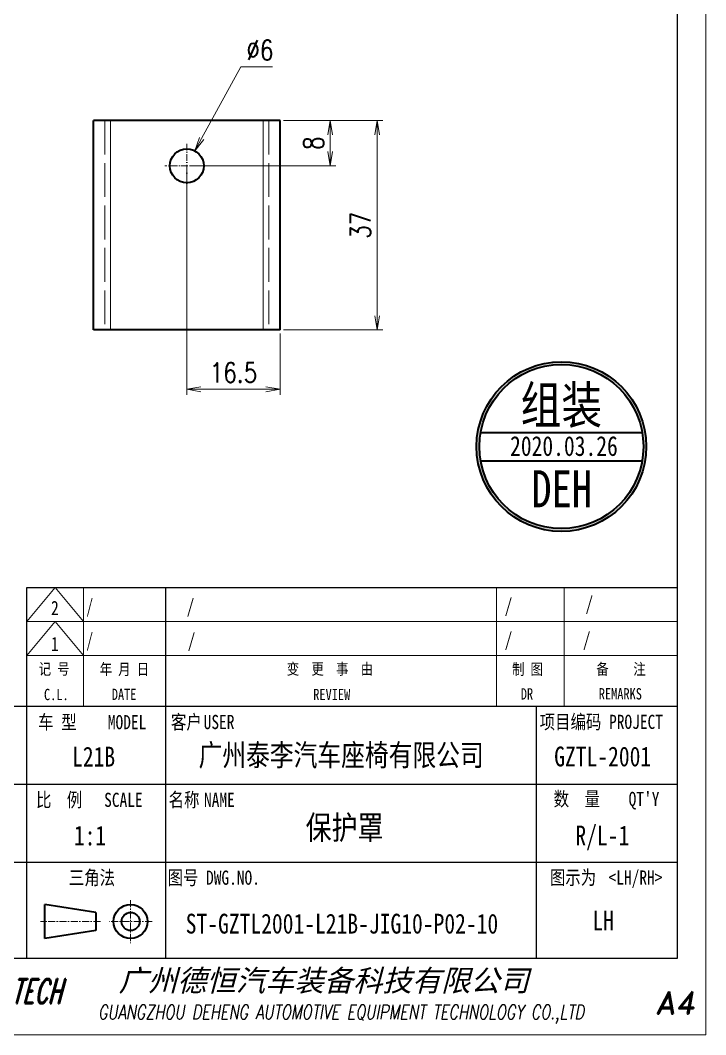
# Model space of a CAD drawing. Header units: millimetres. Extents: x 1333 to 38145, y -42879 to -3789.
# Drawn here: x 20380.7 to 20501.9, y -5450.3 to -5271.1 of the extents above; entities that cross this region are included whole.
import ezdxf
from ezdxf.enums import TextEntityAlignment as Align

# ---------------------------------------------------------------- set-up
doc = ezdxf.new("R2010")
doc.units = ezdxf.units.MM
doc.header["$LTSCALE"] = 0.5
for name, pattern in [('AM_ISO02W050x2', [3.75, 3, -0.75]), ('AM_ISO08W050x2', [9, 6, -0.75, 1.5, -0.75]), ('CENTER', [2, 1.25, -0.25, 0.25, -0.25]), ('DASHDOT', [18.5, 12, -3, 0.5, -3]), ('DASHED', [15, 12, -3])]:
    doc.linetypes.add(name, pattern=pattern)
for name, color, linetype, lineweight in [('中心线', 2, 'AM_ISO08W050x2', 18), ('印章专用-出图', 1, 'Continuous', 80), ('图框', 7, 'Continuous', 18), ('标注线', 3, 'Continuous', 18), ('粗实线', 7, 'Continuous', 35), ('虚线', 1, 'AM_ISO02W050x2', 18)]:
    doc.layers.add(name, color=color, linetype=linetype, lineweight=lineweight)
for name, color, linetype in [('图\\M+19E79\\M+195B6\\M+18E9A', 7, 'Continuous'), ('图号', 7, 'Continuous'), ('图名', 7, 'Continuous'), ('数量', 7, 'Continuous'), ('车型', 7, 'Continuous')]:
    doc.layers.add(name, color=color, linetype=linetype)
doc.layers.add('打印-禁用', color=7, linetype='Continuous', lineweight=15, plot=False)
doc.styles.add('DIM', font='romans.shx', dxfattribs={"width": 0.8, "bigfont": 'bigfont.shx'})
doc.styles.add('STYLE1', font='')
doc.styles.add('国标', font='simfang.ttf', dxfattribs={"width": 0.8})
doc.styles.add('标题\\M+18E9A', font='romand.shx', dxfattribs={"oblique": 10, "bigfont": 'bigfont.shx'})
doc.styles.get('STYLE1').set_extended_font_data('SimSun')
doc.dimstyles.new('DEH 1-1$0', dxfattribs={"dimtxt": 3.5, "dimasz": 2.5, "dimexe": 1, "dimexo": 0.625, "dimgap": 1.2, "dimtad": 1, "dimzin": 9, "dimdsep": 46, "dimtxsty": 'DIM', "dimblk": 'OPEN', "dimcen": 0, "dimclrd": 8, "dimclre": 8, "dimclrt": 2, "dimazin": 2, "dimtfac": 0.5, "dimtmove": 0, "dimatfit": 3, "dimldrblk": 'OPEN', "dimfxl": 0, "dimtolj": 2, "dimlwd": 18, "dimlwe": 18, "dimarcsym": 0})
doc.dimstyles.new('DEH 1-1$3', dxfattribs={"dimtxt": 3.5, "dimasz": 2.5, "dimexe": 1, "dimexo": 0.625, "dimgap": 1.2, "dimtad": 1, "dimtoh": 1, "dimdsep": 46, "dimtxsty": 'DIM', "dimblk": 'OPEN', "dimcen": 0, "dimclrd": 8, "dimclre": 8, "dimclrt": 2, "dimazin": 2, "dimtfac": 0.5, "dimtofl": 0, "dimtmove": 0, "dimatfit": 3, "dimldrblk": 'OPEN', "dimfxl": 0, "dimtolj": 2, "dimlwd": 18, "dimlwe": 18, "dimarcsym": 0})

# ---------------------------------------------------------------- blocks, each defined once
blk = doc.blocks.new('GZDEH零件A4图框V01版')
at = {"layer": '中心线', "color": 1, "linetype": 'CENTER', "lineweight": 5, "ltscale": 2}
for p, q in [((108.33, 23.8), (108.33, 16.2)), ((103, 20), (92.4, 20)), ((112.13, 20), (104.53, 20))]:
    blk.add_line(p, q, dxfattribs=at)
at = {"layer": '图\\M+19E79\\M+195B6\\M+18E9A', "linetype": 'Continuous'}
for p, q in [((205, 13.5), (205, 292)), ((205, 13.5), (205, 97)), ((90, 79), (205, 79)), ((90, 13.5), (90, 79)), ((25, 13.5), (205, 13.5))]:
    blk.add_line(p, q, dxfattribs=at)
at = {"layer": '图\\M+19E79\\M+195B6\\M+18E9A', "color": 9}
for p, q in [((114.5, 79), (114.5, 13.5)), ((205, 58), (25, 58)), ((114.5, 58), (114.5, 13.5)), ((180, 58), (180, 13.5)), ((25, 44.25), (205, 44.25)), ((25, 30.5), (205, 30.5))]:
    blk.add_line(p, q, dxfattribs=at)
at = {"layer": '图框', "color": 9}
for p, q in [((90, 73), (95, 79)), ((95, 79), (100, 73)), ((100, 58), (100, 79)), ((173, 58), (173, 79)), ((185, 79), (185, 58)), ((90, 73), (205, 73)), ((90, 67), (95, 73)), ((95, 73), (100, 67)), ((90, 67), (205, 67))]:
    blk.add_line(p, q, dxfattribs=at)
at = {"layer": '图框', "color": 2, "linetype": 'ByBlock', "lineweight": 35}
for p, q in [((102.2, 21.6), (93.2, 23)), ((93.2, 17), (93.2, 23)), ((102.2, 21.6), (102.2, 18.4)), ((102.2, 18.4), (93.2, 17))]:
    blk.add_line(p, q, dxfattribs=at)
for radius in [3, 1.6]:
    blk.add_circle((108.33, 20), radius, dxfattribs=at)
at = {"layer": '打印-禁用', "linetype": 'Continuous'}
for p in [(210, 297), (0, 0)]:
    blk.add_line(p, (210, 0), dxfattribs=at)
at = {"layer": '图\\M+19E79\\M+195B6\\M+18E9A', "color": 9, "style": '国标', "width": 0.8}
for s, p in [('车 型', (95.38, 55.27)), ('MODEL', (107.71, 55.22))]:
    blk.add_text(s, height=2.5, dxfattribs=at).set_placement(p, align=Align.MIDDLE)
for s, p in [('客户', (118.19, 54)), ('USER', (123.97, 54))]:
    blk.add_text(s, height=2.5, dxfattribs=at).set_placement(p, align=Align.CENTER)
for s, p in [('项目编码 PROJECT', (180.64, 54.03)), ('比  例\u3000', (91.61, 40.25)), ('名称\u3000', (115.05, 40.25)), ('数  量', (183.12, 40.41)), ("QT'Y ", (196.37, 40.41)), ('SCALE', (103.66, 40.25)), ('NAME', (121.31, 40.25)), ('三角法', (97.41, 26.5)), ('图号', (114.87, 26.5)), ('DWG.NO.', (121.67, 26.5)), ('图示为', (182.45, 26.53)), ('<LH/RH>', (192.82, 26.53))]:
    blk.add_text(s, height=2.5, dxfattribs=at).set_placement(p)
at = {"layer": '图\\M+19E79\\M+195B6\\M+18E9A', "color": 7, "lineweight": -3, "style": 'STYLE1', "oblique": 15}
blk.add_text('广州德恒汽车装备科技有限公司', height=3.8, dxfattribs=at).set_placement((106.21, 7.68))
at = {"layer": '图\\M+19E79\\M+195B6\\M+18E9A', "color": 7, "style": '标题\\M+18E9A'}
for s, height, oblique, width, p in [('DEH-TECH', 4.4, 15, 0.6, (86.78, 7.69)), ('GUANGZHOU DEHENG AUTOMOTIVE EQUIPMENT TECHNOLOGY CO.,LTD ', 2.5, 10, 0.75, (146.18, 3.62))]:
    blk.add_text(s, height=height, dxfattribs=dict(at, oblique=oblique, width=width)).set_placement(p, align=Align.MIDDLE)
at = {"layer": '图\\M+19E79\\M+195B6\\M+18E9A', "color": 7, "style": '标题\\M+18E9A', "oblique": 10}
blk.add_text('A4', height=4, dxfattribs=at).set_placement((204.57, 5.66), align=Align.MIDDLE)
at = {"layer": '图框', "color": 9, "style": '国标', "width": 0.8}
for s, p in [('记 号', (94.82, 63.62)), ('年 月 日', (107.24, 63.57)), ('变  更  事  由', (143.58, 63.63)), ('C.L.', (95.2, 59.11)), ('DATE', (107.19, 59.14)), ('REVIEW', (143.89, 59.11))]:
    blk.add_text(s, height=2, dxfattribs=at).set_placement(p, align=Align.CENTER)
for s, p in [('制 图', (178.49, 64.61)), ('备    注', (195.02, 64.64)), ('DR', (178.4, 60.22)), ('REMARKS', (194.91, 60.23))]:
    blk.add_text(s, height=2, dxfattribs=at).set_placement(p, align=Align.MIDDLE)
blk = doc.blocks.new('DEH A4')
at = {"layer": '图框'}
blk.add_blockref('GZDEH零件A4图框V01版', (0, 0), dxfattribs=at)
blk = doc.blocks.new('_Open')
at = {"color": 0, "linetype": 'ByBlock', "lineweight": -2}
for p, q in [((-1, 0.167), (0, 0)), ((-1, -0.167), (0, 0)), ((0, 0), (-1, 0))]:
    blk.add_line(p, q, dxfattribs=at)
blk = doc.blocks.new('*D85')
at = {"layer": 'Defpoints', "color": 0, "transparency": 16777216}
for p in [(20426.64, -5288.77), (20435.49, -5288.77), (20410.14, -5296.77)]:
    blk.add_point(p, dxfattribs=at)
at = {"layer": '标注线', "color": 8, "lineweight": 18, "transparency": 16777216}
for p, q in [((20427.26, -5288.77), (20436.49, -5288.77)), ((20435.49, -5294.27), (20435.49, -5291.27)), ((20410.76, -5296.77), (20436.49, -5296.77))]:
    blk.add_line(p, q, dxfattribs=at)
at = {"layer": '标注线', "color": 8, "lineweight": 18, "transparency": 16777216, "xscale": 2.5, "yscale": 2.5, "zscale": 2.5}
for p, rotation in [((20435.49, -5288.77), 90), ((20435.49, -5296.77), 270)]:
    blk.add_blockref('_Open', p, dxfattribs=dict(at, rotation=rotation))
at = {"layer": '标注线', "color": 2, "transparency": 16777216, "insert": (20432.54, -5292.77), "char_height": 3.5, "attachment_point": 5, "rotation": 90, "style": 'DIM'}
blk.add_mtext('\\A2;8', dxfattribs=at)
blk = doc.blocks.new('*D86')
at = {"layer": 'Defpoints', "color": 0, "transparency": 16777216}
for p in [(20410.14, -5296.77), (20426.64, -5325.77), (20426.64, -5336.26)]:
    blk.add_point(p, dxfattribs=at)
at = {"layer": '标注线', "color": 8, "lineweight": 18, "transparency": 16777216}
for p, q in [((20410.14, -5297.4), (20410.14, -5337.26)), ((20426.64, -5326.4), (20426.64, -5337.26)), ((20412.64, -5336.26), (20424.14, -5336.26))]:
    blk.add_line(p, q, dxfattribs=at)
at = {"layer": '标注线', "color": 8, "lineweight": 18, "transparency": 16777216, "xscale": 2.5, "yscale": 2.5, "zscale": 2.5, "rotation": 180}
blk.add_blockref('_Open', (20410.14, -5336.26), dxfattribs=at)
at = {"layer": '标注线', "color": 8, "lineweight": 18, "transparency": 16777216, "xscale": 2.5, "yscale": 2.5, "zscale": 2.5}
blk.add_blockref('_Open', (20426.64, -5336.26), dxfattribs=at)
at = {"layer": '标注线', "color": 2, "transparency": 16777216, "insert": (20418.39, -5333.31), "char_height": 3.5, "attachment_point": 5, "style": 'DIM'}
blk.add_mtext('\\A2;16.5', dxfattribs=at)
blk = doc.blocks.new('*D87')
at = {"layer": 'Defpoints', "color": 0, "transparency": 16777216}
for p in [(20427.26, -5288.77), (20443.81, -5288.77), (20426.64, -5325.77)]:
    blk.add_point(p, dxfattribs=at)
at = {"layer": '标注线', "color": 8, "lineweight": 18, "transparency": 16777216}
for p, q in [((20427.89, -5288.77), (20444.81, -5288.77)), ((20443.81, -5323.27), (20443.81, -5291.27)), ((20427.26, -5325.77), (20444.81, -5325.77))]:
    blk.add_line(p, q, dxfattribs=at)
at = {"layer": '标注线', "color": 8, "lineweight": 18, "transparency": 16777216, "xscale": 2.5, "yscale": 2.5, "zscale": 2.5}
for p, rotation in [((20443.81, -5288.77), 90), ((20443.81, -5325.77), 270)]:
    blk.add_blockref('_Open', p, dxfattribs=dict(at, rotation=rotation))
at = {"layer": '标注线', "color": 2, "transparency": 16777216, "insert": (20440.86, -5307.27), "char_height": 3.5, "attachment_point": 5, "rotation": 90, "style": 'DIM'}
blk.add_mtext('\\A2;37', dxfattribs=at)
blk = doc.blocks.new('*D88')
at = {"layer": 'Defpoints', "color": 0, "transparency": 16777216}
for p in [(20411.57, -5294.14), (20408.7, -5299.41)]:
    blk.add_point(p, dxfattribs=at)
at = {"layer": '标注线', "color": 8, "lineweight": 18, "transparency": 16777216}
for p, q in [((20419.67, -5279.27), (20412.77, -5291.94)), ((20425.27, -5279.27), (20419.67, -5279.27))]:
    blk.add_line(p, q, dxfattribs=at)
at = {"layer": '标注线', "color": 8, "lineweight": 18, "transparency": 16777216, "xscale": 2.5, "yscale": 2.5, "zscale": 2.5, "rotation": 241.4173465072724}
blk.add_blockref('_Open', (20411.57, -5294.14), dxfattribs=at)
at = {"layer": '标注线', "color": 2, "transparency": 16777216, "insert": (20423.07, -5276.32), "char_height": 3.5, "attachment_point": 5, "style": 'DIM'}
blk.add_mtext('\\A2;∅6', dxfattribs=at)
blk = doc.blocks.new('出图章')
at = {"layer": '印章专用-出图'}
h = blk.add_hatch(color=256, dxfattribs=at)
h.paths.add_polyline_path([(-15, 0, 1), (15, 0, 1)])
h.paths.add_polyline_path([(14.5, 0, -1), (-14.5, 0, -1)], flags=16)
h.paths.add_polyline_path([(-7.31, -12.35), (7.41, -12.35), (7.41, -2.73), (-7.31, -2.73)], flags=8)
at = {"layer": '印章专用-出图', "lineweight": 35}
for p, q in [((-14.28, 2.5), (14.28, 2.5)), ((-14.28, -2.5), (14.28, -2.5))]:
    blk.add_line(p, q, dxfattribs=at)
for radius in [15, 14.5]:
    blk.add_circle((0, 0), radius, dxfattribs=at)
at = {"layer": '印章专用-出图', "color": 4, "style": '国标', "width": 0.8}
blk.add_text('DEH', height=6.562, dxfattribs=at).set_placement((0.05, -10.74), align=Align.CENTER)
at = {"layer": '印章专用-出图', "color": 3, "style": '国标', "width": 0.8}
blk.add_attdef('出图', text='', height=6.6, dxfattribs=at).set_placement((0, 7.35), align=Align.MIDDLE_CENTER)
at = {"layer": '印章专用-出图', "color": 2, "style": '国标', "width": 0.8}
blk.add_attdef('XXXX.XX.XX', text='', height=3.5, dxfattribs=at).set_placement((0.45, 0.1), align=Align.MIDDLE_CENTER)
blk = doc.blocks.new('YZ-CT')
at = {"layer": '印章专用-出图'}
blk.add_blockref('出图章', (0.63, 0), dxfattribs=at).add_auto_attribs({'出图': '组装', 'XXXX.XX.XX': '2020.03.26'})

msp = doc.modelspace()

# ---------------------------------------------------------------- linework, layer by layer
at = {"color": 7, "lineweight": 13}
for p, q in [((20396.638, -5325.773), (20396.638, -5288.773)), ((20423.638, -5325.773), (20423.638, -5288.773))]:
    msp.add_line(p, q, dxfattribs=at)
at = {"layer": '中心线', "linetype": 'DASHDOT', "lineweight": 13, "ltscale": 0.195}
msp.add_line((20410.138, -5292.873), (20410.138, -5300.673), dxfattribs=at)
at = {"layer": '中心线', "linetype": 'DASHDOT', "lineweight": 13, "ltscale": 0.195001}
msp.add_line((20414.038, -5296.773), (20406.238, -5296.773), dxfattribs=at)
at = {"layer": '粗实线', "lineweight": 35, "ltscale": 0.075}
for p, q in [((20396.638, -5288.773), (20393.638, -5288.773)), ((20426.638, -5288.773), (20423.638, -5288.773)), ((20396.638, -5325.773), (20393.638, -5325.773)), ((20426.638, -5325.773), (20423.638, -5325.773))]:
    msp.add_line(p, q, dxfattribs=at)
at = {"layer": '粗实线', "lineweight": 35}
for p, q in [((20393.638, -5325.773), (20393.638, -5288.773)), ((20423.638, -5288.773), (20396.638, -5288.773)), ((20426.638, -5325.773), (20426.638, -5288.773)), ((20423.638, -5325.773), (20396.638, -5325.773))]:
    msp.add_line(p, q, dxfattribs=at)
msp.add_circle((20410.138, -5296.773), 3, dxfattribs=at)
at = {"layer": '虚线', "linetype": 'DASHED', "lineweight": 13}
for p, q in [((20395.638, -5288.773), (20395.638, -5325.773)), ((20396.638, -5288.773), (20396.638, -5325.773)), ((20423.638, -5288.773), (20423.638, -5325.773)), ((20424.638, -5288.773), (20424.638, -5325.773))]:
    msp.add_line(p, q, dxfattribs=at)

# ---------------------------------------------------------------- block references
at = {"layer": '印章专用-出图'}
msp.add_blockref('YZ-CT', (20475.731, -5346.377), dxfattribs=at)
at = {"layer": '图框'}
msp.add_blockref('DEH A4', (20291.875, -5450.289), dxfattribs=at)

# ---------------------------------------------------------------- texts
at = {"layer": '图\\M+19E79\\M+195B6\\M+18E9A', "color": 3, "style": '国标'}
for s, height, width, p in [('/', 2.5, 0.705904, (20392.385, -5375.817)), ('/', 2.5, 0.8, (20410.12, -5375.817)), ('/', 2.5, 0.8, (20466.325, -5375.718)), ('/', 2.5, 0.8, (20480.62, -5375.348)), ('2', 2.5, 0.8, (20386.153, -5376.133)), ('1', 2.5, 0.8, (20386.142, -5382.493)), ('/', 2.5, 0.705904, (20392.385, -5381.817)), ('/', 2.5, 0.8, (20410.292, -5381.902)), ('/', 2.5, 0.8, (20466.325, -5381.718)), ('/', 2.5, 0.8, (20480.156, -5381.708)), ('广州泰李汽车座椅有限公司', 3.85, 0.8, (20412.22, -5402.808)), ('GZTL-2001', 3.5, 0.8, (20475.092, -5402.879)), ('1:1', 3.5, 0.8, (20390.175, -5416.856))]:
    msp.add_text(s, height=height, dxfattribs=dict(at, width=width)).set_placement(p)
at = {"layer": '图\\M+19E79\\M+195B6\\M+18E9A', "color": 3, "style": '国标', "width": 0.8}
msp.add_text('LH', height=3.5, dxfattribs=at).set_placement((20483.747, -5431.873), align=Align.CENTER)
at = {"layer": '图号', "color": 3, "style": '国标', "width": 0.8}
msp.add_text('ST-GZTL2001-L21B-JIG10-P02-10', height=3.5, dxfattribs=at).set_placement((20409.954, -5432.416))
at = {"layer": '图名', "color": 3, "style": '国标', "width": 0.8}
msp.add_text('保护罩', height=4.2, dxfattribs=at).set_placement((20438.027, -5415.776), align=Align.CENTER)
at = {"layer": '数量', "color": 3, "style": '国标', "width": 0.8}
msp.add_text('R/L-1', height=3.5, dxfattribs=at).set_placement((20483.593, -5416.841), align=Align.CENTER)
at = {"layer": '车型', "color": 3, "style": '国标', "width": 0.8}
msp.add_text('L21B', height=3.5, dxfattribs=at).set_placement((20393.669, -5402.908), align=Align.CENTER)

# ---------------------------------------------------------------- dimensions: what is measured, and where the dimension line sits
at = {"layer": '标注线'}
dim = msp.add_diameter_dim_2p(p1=(20408.703, -5299.408), p2=(20411.574, -5294.139), dimstyle='DEH 1-1$3', dxfattribs=at)
dim.commit()
dim.dimension.update_dxf_attribs({"geometry": '*D88', "text_midpoint": (20423.072, -5279.275), "dimtype": 163})
for base, p1, p2, picture, middle in [((20435.49, -5288.773), (20410.138, -5296.773), (20426.638, -5288.773), '*D85', (20432.54, -5292.773)), ((20443.806, -5288.773), (20426.638, -5325.773), (20427.263, -5288.773), '*D87', (20440.856, -5307.273))]:
    dim = msp.add_linear_dim(base=base, p1=p1, p2=p2, angle=90, dimstyle='DEH 1-1$0', dxfattribs=at)
    dim.commit()
    dim.dimension.update_dxf_attribs({"geometry": picture, "text_midpoint": middle})
dim = msp.add_linear_dim(base=(20426.638, -5336.259), p1=(20410.138, -5296.773), p2=(20426.638, -5325.773), dimstyle='DEH 1-1$0', dxfattribs=at)
dim.commit()
dim.dimension.update_dxf_attribs({"geometry": '*D86', "text_midpoint": (20418.388, -5333.309)})

doc.saveas('drawing.dxf')
